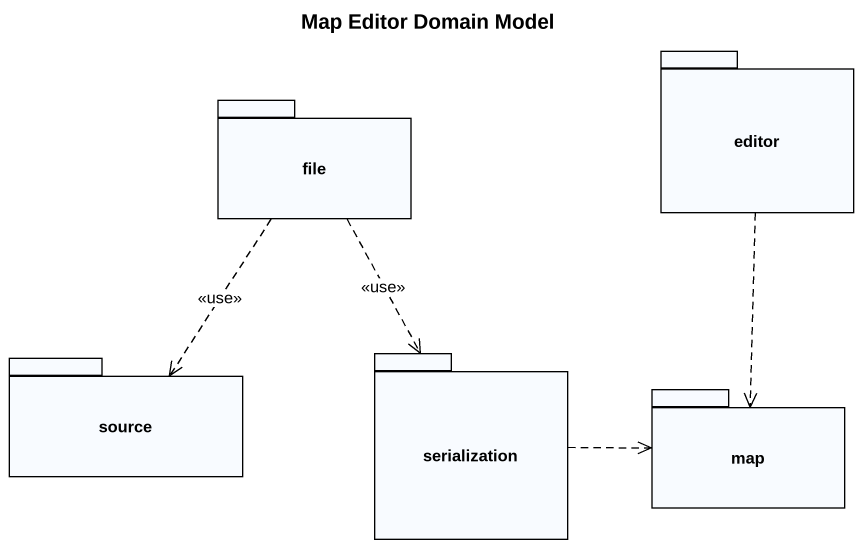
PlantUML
@startuml
title Map Editor Domain Model
package "file" as file_ {
}
package editor {
}
package source {
}
package serialization {
}
package "map" as map_ {
}
file_ ..> source : <<use>>
file_ ..> serialization : <<use>>
editor ..> map_
serialization .right.> map_
@enduml
